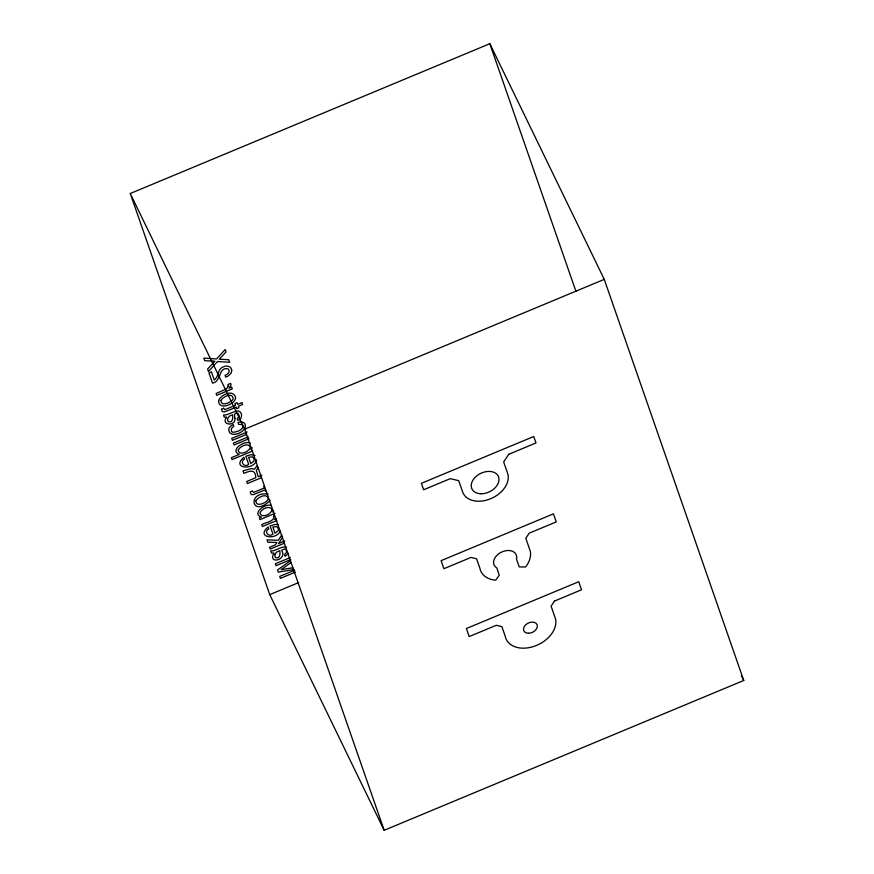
<?xml version="1.0" encoding="UTF-8"?>
<svg xmlns="http://www.w3.org/2000/svg" width="874" height="874" viewBox="0 0 874 874"><rect width="100%" height="100%" fill="white"/><g stroke="black" fill="none" stroke-linecap="round" stroke-linejoin="round"><path stroke-width="1.31" d="M256.661 459.811C254.443 470.671 230.561 468.803 243.868 457.277L244.512 459.112C239.41 461.723 244.305 468.038 248.708 464.422L245.867 456.272L250.904 454.677L254.935 455.474M252.16 447.707L250.947 449.607M288.595 553.329L285.077 556.323L284.465 554.575L286.661 552.204L285.962 549.779L284.258 548.959L281.701 550.347C287.775 560.201 267.368 564.822 273.944 553.013L271.486 553.024L270.765 550.893C275.059 551.647 280.969 545.944 286.53 547.135M280.488 530.736C276.796 540.58 255.328 537.729 268.11 527L268.755 528.836C263.664 531.447 268.547 537.761 272.95 534.145L270.121 525.995L275.157 524.4L277.954 524.586M281.887 534.746L278.282 540.307L267.018 539.859L267.848 542.241L276.872 542.459L275.419 544.852L269.596 547.277L270.219 549.08L283.984 543.344M282.728 537.106L278.511 543.562L284.695 540.995M272.983 512.153L273.726 511.072M275.321 518.675L274.589 519.407L276.381 518.664M257.076 465.842L254.432 469.251L251.428 468.551L243.027 470.868L243.912 473.402C249.669 470.933 255.416 468.53 255.831 477.674L246.708 481.476L247.429 483.541L261.195 477.805M290.649 560.573L277.506 570.023L278.216 572.077L293.784 569.597M291.02 562.561L281.144 569.662L292.845 567.794M258.256 467.656L256.322 470.507L258.234 476.669L261.872 475.161M290.714 559.568L276.009 565.718L275.321 563.752L290.343 557.503M130.259 193.515L489.833 43.7L604.262 279.363L743.741 680.485L384.167 830.3L269.738 594.637L130.259 193.515L244.687 429.189L384.167 830.3M244.687 429.189L604.262 279.363M247.167 431.974L231.741 438.409L232.397 440.31L246.643 434.367M248.38 436.858L233.369 443.107L234.024 444.975L249.035 438.726M252.433 451.071L232.025 459.582L231.37 457.703L239.29 454.404C229.349 450.471 244.152 440.07 250.248 443.085M275.048 513.366L259.982 519.648L259.392 517.921L261.37 517.091C251.417 513.912 264.844 503.369 270.951 505.347M276.697 520.565L262.386 526.53L261.73 524.662C264.669 522.346 275.605 521.778 273.529 515.693M295.423 572.12L280.412 578.37L279.724 576.403L294.636 570.219M269.738 594.637L298.657 582.587M268.1 494.16C247.222 490.926 251.319 517.79 269.236 501.326A6.948 4.84 -25.9 0 0 269.979 500.136M741.36 675.569L743.741 680.485M489.833 43.7L575.933 291.337M263.686 486.239L264.298 488.009L253.471 492.412L252.368 490.959L250.314 491.811L250.554 493.34L251.603 494.608L253.307 494.629L264.964 489.899L265.478 491.407M234.898 418.275C236.22 426.785 220.095 425.343 226.683 417.106L224.225 417.117L223.515 414.986C227.622 415.543 233.052 411.151 238.493 410.944C243.027 412.408 242.382 419.411 237.815 420.416L237.204 418.668L239.4 416.297L237.957 413.238L235.794 413.358L234.44 414.44L234.898 418.275M228.354 385.784L226.519 388.919L216.118 393.475L216.763 395.343L232.266 388.886L231.654 387.106L228.977 388.22L231.031 385.095L230.66 383.358L227.917 384.505L228.354 385.784M218.642 400.576C218.314 409.578 231.053 405.689 234.298 400.871A6.948 4.84 -25.9 0 0 235.543 397.288C233.282 389.072 220.576 394.589 218.642 400.576M271.989 509.728C271.486 514.316 261.796 518.621 259.96 513.278C260.878 509.039 270.011 504.713 271.989 509.728M254.41 459.156L253.733 461.21L250.762 463.504L248.609 457.321L252.477 456.829L254.41 459.156M278.653 528.879L277.976 530.933L275.004 533.227L272.852 527.044L276.73 526.552L278.653 528.879M245.441 425.758C245.419 433.231 228.169 439.065 228.835 428.894A5.768 4.02 -25.9 0 1 230.714 426.195L233.194 424.535L233.828 426.348L231.435 428.424L231.435 431.341A3.474 2.414 -25.9 0 0 233.456 432.237C236.996 432.007 244.982 429.309 242.262 424.589L238.635 424.349L238.001 422.535C240.853 421.06 245.321 421.989 245.441 425.758M231.752 370.576L230.998 373.351L228.147 375.962L225.765 377.175L225.099 375.274C227.601 374.553 230.747 371.592 228.387 369.025C218.511 365.856 221.428 381.971 212.513 383.118L208.962 372.914L211.421 371.887L214.25 380.004C218.959 376.781 217.462 368.708 223.525 366.752C226.759 365.048 231.774 366.293 231.752 370.576M238.241 450.077C238.799 456.315 249.254 451.629 250.259 447.466C248.719 441.993 239.891 446.275 238.241 450.077M227.535 418.646L227.983 421.508C232.626 423.781 233.161 417.827 232.55 414.768L229.37 416.21L227.535 418.646M274.797 554.553L275.244 557.415C279.877 559.688 280.423 553.734 279.811 550.675L276.632 552.117L274.797 554.553M220.98 400.336C220.565 406.661 229.709 403.089 232.08 400.336A3.846 2.677 -25.9 0 0 233.194 397.932C231.544 392.251 222.925 396.894 220.98 400.336M255.918 500.791C255.503 507.117 264.636 503.544 267.007 500.791A3.846 2.677 -25.9 0 0 268.132 498.388C266.472 492.696 257.852 497.35 255.918 500.791M516.687 557.372L516.425 558.825L519.232 566.887L525.547 566.997A26.821 18.704 -25.9 0 0 530.321 551.319L525.787 538.286L529.163 533.195L556.246 521.909L553.45 513.846L441.097 560.66L443.894 568.712L470.977 557.426L476.592 558.781L479.902 568.308A26.821 18.704 -25.9 0 0 495.7 580.216L499.251 575.212L496.782 567.892A12.192 8.5 -25.9 0 1 500.868 552.434A12.192 8.5 -25.9 0 1 516.687 557.372M508.723 454.305L503.653 461.953L507.652 473.446A24.385 16.999 -25.9 0 1 490.401 498.836A24.385 16.999 -25.9 0 1 462.565 491.734L458.719 480.678L450.296 478.646L423.639 489.757L421.399 483.311L533.752 436.497L535.991 442.943L508.723 454.305M554.466 601.061L551.09 606.152L555.624 619.185A26.821 18.704 -25.9 0 1 534.101 646.334A26.821 18.704 -25.9 0 1 505.205 636.174L501.894 626.647L496.279 625.292L469.196 636.578L466.399 628.526L578.752 581.713L581.549 589.775L554.466 601.061M217.484 361.519L208.482 371.516L207.608 369.025L214.884 361.159L204.713 360.689L203.817 358.122L216.588 358.952L225.175 349.513L226.027 351.971L219.232 359.225L228.726 359.727L229.622 362.317L217.484 361.519M223.602 408.234L221.548 409.087L221.592 409.84L222.411 411.61L224.542 411.905L236.198 407.186L236.723 408.682L238.842 407.797L238.318 406.29L242.655 404.487L241.989 402.597L237.662 404.4L237.051 402.63L234.92 403.515L235.532 405.296L224.705 409.688L223.602 408.234M481.093 493.766A14.629 10.204 -25.9 0 0 498.639 477.106A14.629 10.204 -25.9 0 0 475.598 476.887A14.629 10.204 -25.9 0 0 481.093 493.766M528.497 633.268A7.32 5.102 -25.9 0 0 537.16 624.866A7.32 5.102 -25.9 0 0 525.591 624.899A7.32 5.102 -25.9 0 0 528.497 633.268"/></g></svg>
